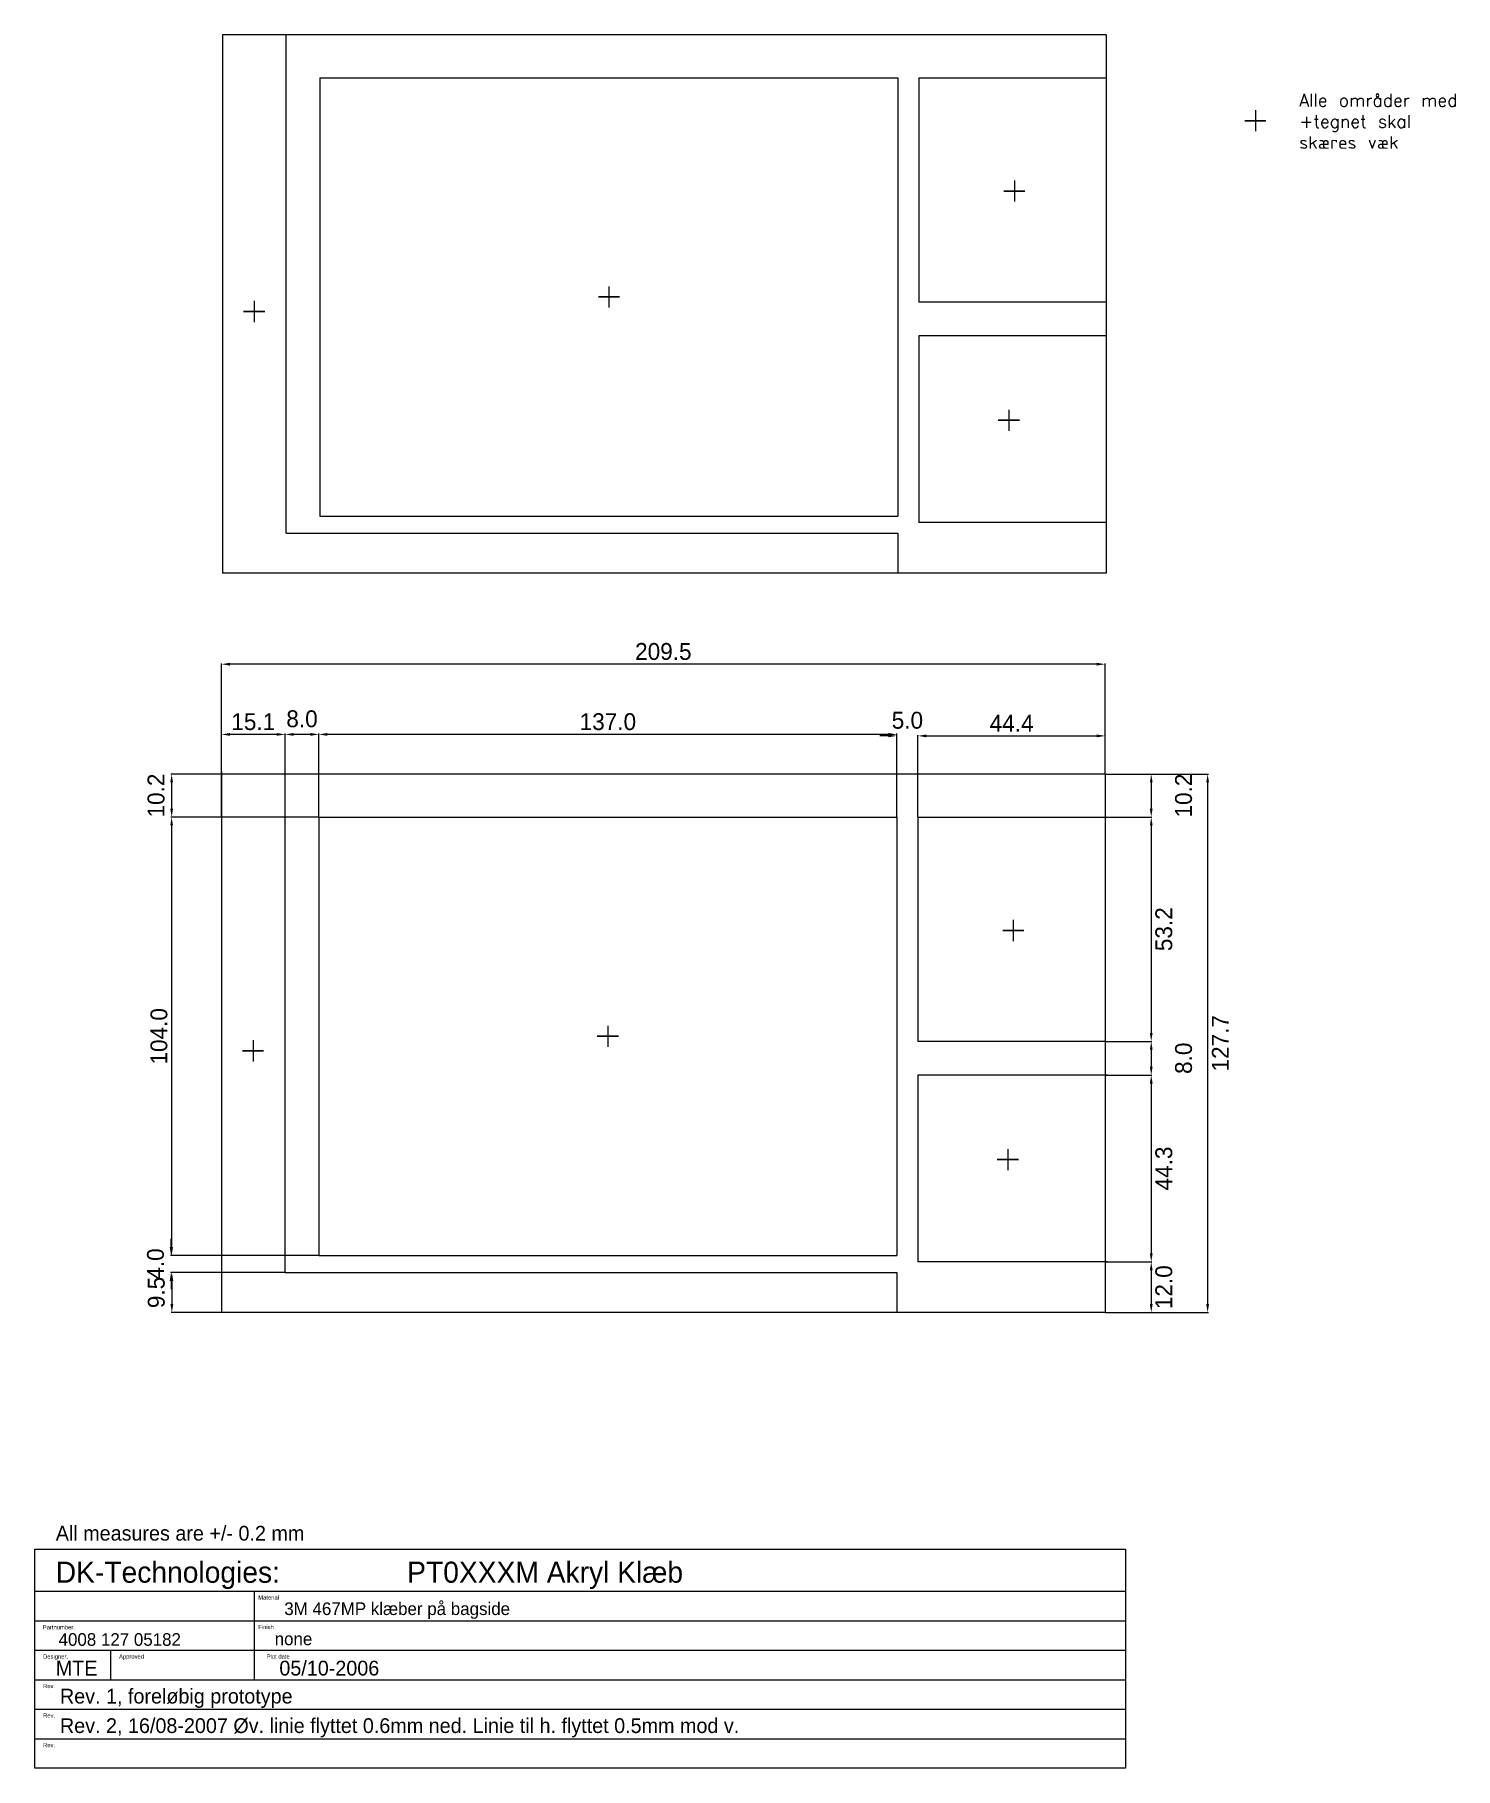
# Model space of a CAD drawing. Header units: millimetres. Extents: x 35 to 372, y -42 to 369.
import ezdxf

# ---------------------------------------------------------------- set-up
doc = ezdxf.new("R2010")
doc.units = ezdxf.units.MM
doc.layers.add('ramme', color=4, linetype='Continuous')
doc.layers.add('ramme_head', color=2, linetype='Continuous')
doc.styles.add('DK-Audio', font='ARIAL.TTF')
doc.dimstyles.new('DK-audio', dxfattribs={"dimtxt": 4, "dimasz": 2, "dimexe": 0.18, "dimexo": 0.0625, "dimgap": 1, "dimtad": 2, "dimdec": 1, "dimzin": 0, "dimdsep": 46, "dimtxsty": 'Standard', "dimcen": 5, "dimadec": 1, "dimazin": 0, "dimtfac": 1, "dimtdec": 1, "dimtofl": 0, "dimtmove": 2, "dimatfit": 3, "dimfxl": 0, "dimtolj": 1, "dimtzin": 0, "dimarcsym": 0})

# ---------------------------------------------------------------- blocks, each defined once
blk = doc.blocks.new('*D30')
at = {"layer": 'DEFPOINTS', "color": 0, "ltscale": 0.1}
for p in [(79.35, 219.65), (79.35, 194.2), (288.85, 193.6)]:
    blk.add_point(p, dxfattribs=at)
at = {"layer": 'ramme', "color": 0, "lineweight": -2, "ltscale": 0.1}
for p, q in [((79.35, 194.26), (79.35, 219.83)), ((286.85, 219.65), (81.35, 219.65)), ((288.85, 193.66), (288.85, 219.83))]:
    blk.add_line(p, q, dxfattribs=at)
at = {"layer": 'ramme', "color": 0, "ltscale": 0.1}
for points in [[(81.35, 219.98), (81.35, 219.32), (79.35, 219.65)], [(286.85, 219.98), (286.85, 219.32), (288.85, 219.65)]]:
    blk.add_solid(points, dxfattribs=at)
at = {"layer": 'ramme', "color": 0, "ltscale": 0.1, "insert": (184.1, 222.65), "char_height": 4, "attachment_point": 5}
blk.add_mtext('\\A1;209.5', dxfattribs=at)
blk = doc.blocks.new('*D31')
at = {"layer": 'DEFPOINTS', "color": 0, "ltscale": 0.1}
for p in [(288.85, 193.6), (288.85, 65.9), (313.12, 65.9)]:
    blk.add_point(p, dxfattribs=at)
at = {"layer": 'ramme', "color": 0, "lineweight": -2, "ltscale": 0.1}
for p, q in [((288.91, 193.6), (313.3, 193.6)), ((313.12, 191.6), (313.12, 67.9)), ((288.91, 65.9), (313.3, 65.9))]:
    blk.add_line(p, q, dxfattribs=at)
at = {"layer": 'ramme', "color": 0, "ltscale": 0.1}
for points in [[(312.79, 191.6), (313.45, 191.6), (313.12, 193.6)], [(312.79, 67.9), (313.45, 67.9), (313.12, 65.9)]]:
    blk.add_solid(points, dxfattribs=at)
at = {"layer": 'ramme', "color": 0, "ltscale": 0.1, "insert": (316.12, 129.75), "char_height": 4, "attachment_point": 5, "rotation": 90}
blk.add_mtext('\\A1;127.7', dxfattribs=at)
blk = doc.blocks.new('*D32')
at = {"layer": 'DEFPOINTS', "color": 0, "ltscale": 0.1}
for p in [(288.85, 193.6), (288.85, 183.4), (299.75, 183.4)]:
    blk.add_point(p, dxfattribs=at)
at = {"layer": 'ramme', "color": 0, "lineweight": -2, "ltscale": 0.1}
for p, q in [((288.91, 193.6), (299.93, 193.6)), ((299.75, 191.6), (299.75, 185.4)), ((288.91, 183.4), (299.93, 183.4))]:
    blk.add_line(p, q, dxfattribs=at)
at = {"layer": 'ramme', "color": 0, "ltscale": 0.1}
for points in [[(299.42, 191.6), (300.08, 191.6), (299.75, 193.6)], [(299.42, 185.4), (300.08, 185.4), (299.75, 183.4)]]:
    blk.add_solid(points, dxfattribs=at)
at = {"layer": 'ramme', "color": 0, "ltscale": 0.1, "insert": (307.43, 188.5), "char_height": 4, "attachment_point": 5, "rotation": 90}
blk.add_mtext('\\A1;10.2', dxfattribs=at)
blk = doc.blocks.new('*D33')
at = {"layer": 'DEFPOINTS', "color": 0, "ltscale": 0.1}
for p in [(288.85, 183.4), (288.85, 130.2), (299.75, 130.2)]:
    blk.add_point(p, dxfattribs=at)
at = {"layer": 'ramme', "color": 0, "lineweight": -2, "ltscale": 0.1}
for p, q in [((288.91, 183.4), (299.93, 183.4)), ((299.75, 181.4), (299.75, 132.2)), ((288.91, 130.2), (299.93, 130.2))]:
    blk.add_line(p, q, dxfattribs=at)
at = {"layer": 'ramme', "color": 0, "ltscale": 0.1}
for points in [[(299.42, 181.4), (300.08, 181.4), (299.75, 183.4)], [(299.42, 132.2), (300.08, 132.2), (299.75, 130.2)]]:
    blk.add_solid(points, dxfattribs=at)
at = {"layer": 'ramme', "color": 0, "ltscale": 0.1, "insert": (302.75, 156.8), "char_height": 4, "attachment_point": 5, "rotation": 90}
blk.add_mtext('\\A1;53.2', dxfattribs=at)
blk = doc.blocks.new('*D34')
at = {"layer": 'DEFPOINTS', "color": 0, "ltscale": 0.1}
for p in [(288.85, 130.2), (288.85, 122.2), (299.75, 122.2)]:
    blk.add_point(p, dxfattribs=at)
at = {"layer": 'ramme', "color": 0, "lineweight": -2, "ltscale": 0.1}
for p, q in [((288.91, 130.2), (299.93, 130.2)), ((299.75, 128.2), (299.75, 124.2)), ((288.91, 122.2), (299.93, 122.2))]:
    blk.add_line(p, q, dxfattribs=at)
at = {"layer": 'ramme', "color": 0, "ltscale": 0.1}
for points in [[(299.42, 128.2), (300.08, 128.2), (299.75, 130.2)], [(299.42, 124.2), (300.08, 124.2), (299.75, 122.2)]]:
    blk.add_solid(points, dxfattribs=at)
at = {"layer": 'ramme', "color": 0, "ltscale": 0.1, "insert": (307.43, 126.2), "char_height": 4, "attachment_point": 5, "rotation": 90}
blk.add_mtext('\\A1;8.0', dxfattribs=at)
blk = doc.blocks.new('*D35')
at = {"layer": 'DEFPOINTS', "color": 0, "ltscale": 0.1}
for p in [(288.85, 122.2), (288.85, 77.9), (299.75, 77.9)]:
    blk.add_point(p, dxfattribs=at)
at = {"layer": 'ramme', "color": 0, "lineweight": -2, "ltscale": 0.1}
for p, q in [((288.91, 122.2), (299.93, 122.2)), ((299.75, 120.2), (299.75, 79.9)), ((288.91, 77.9), (299.93, 77.9))]:
    blk.add_line(p, q, dxfattribs=at)
at = {"layer": 'ramme', "color": 0, "ltscale": 0.1}
for points in [[(299.42, 120.2), (300.08, 120.2), (299.75, 122.2)], [(299.42, 79.9), (300.08, 79.9), (299.75, 77.9)]]:
    blk.add_solid(points, dxfattribs=at)
at = {"layer": 'ramme', "color": 0, "ltscale": 0.1, "insert": (302.75, 100.05), "char_height": 4, "attachment_point": 5, "rotation": 90}
blk.add_mtext('\\A1;44.3', dxfattribs=at)
blk = doc.blocks.new('*D36')
at = {"layer": 'DEFPOINTS', "color": 0, "ltscale": 0.1}
for p in [(288.85, 77.9), (288.85, 65.9), (299.75, 65.9)]:
    blk.add_point(p, dxfattribs=at)
at = {"layer": 'ramme', "color": 0, "lineweight": -2, "ltscale": 0.1}
for p, q in [((288.91, 77.9), (299.93, 77.9)), ((299.75, 75.9), (299.75, 67.9)), ((288.91, 65.9), (299.93, 65.9))]:
    blk.add_line(p, q, dxfattribs=at)
at = {"layer": 'ramme', "color": 0, "ltscale": 0.1}
for points in [[(299.42, 75.9), (300.08, 75.9), (299.75, 77.9)], [(299.42, 67.9), (300.08, 67.9), (299.75, 65.9)]]:
    blk.add_solid(points, dxfattribs=at)
at = {"layer": 'ramme', "color": 0, "ltscale": 0.1, "insert": (302.75, 71.9), "char_height": 4, "attachment_point": 5, "rotation": 90}
blk.add_mtext('\\A1;12.0', dxfattribs=at)
blk = doc.blocks.new('*D37')
at = {"layer": 'DEFPOINTS', "color": 0, "ltscale": 0.1}
for p in [(288.85, 202.65), (288.85, 193.6), (244.45, 183.4)]:
    blk.add_point(p, dxfattribs=at)
at = {"layer": 'ramme', "color": 0, "lineweight": -2, "ltscale": 0.1}
for p, q in [((244.45, 183.46), (244.45, 202.83)), ((246.45, 202.65), (286.85, 202.65)), ((288.85, 193.66), (288.85, 202.83))]:
    blk.add_line(p, q, dxfattribs=at)
at = {"layer": 'ramme', "color": 0, "ltscale": 0.1}
for points in [[(246.45, 202.98), (246.45, 202.32), (244.45, 202.65)], [(286.85, 202.98), (286.85, 202.32), (288.85, 202.65)]]:
    blk.add_solid(points, dxfattribs=at)
at = {"layer": 'ramme', "color": 0, "ltscale": 0.1, "insert": (266.65, 205.65), "char_height": 4, "attachment_point": 5}
blk.add_mtext('\\A1;44.4', dxfattribs=at)
blk = doc.blocks.new('*D38')
at = {"layer": 'DEFPOINTS', "color": 0, "ltscale": 0.1}
for p in [(239.45, 202.65), (239.45, 183.4), (244.45, 183.4)]:
    blk.add_point(p, dxfattribs=at)
at = {"layer": 'ramme', "color": 0, "lineweight": -2, "ltscale": 0.1}
for p, q in [((237.45, 202.65), (235.45, 202.65)), ((239.45, 183.46), (239.45, 202.83)), ((244.45, 183.46), (244.45, 202.83)), ((246.45, 202.65), (248.45, 202.65))]:
    blk.add_line(p, q, dxfattribs=at)
at = {"layer": 'ramme', "color": 0, "ltscale": 0.1}
for points in [[(237.45, 202.98), (237.45, 202.32), (239.45, 202.65)], [(246.45, 202.98), (246.45, 202.32), (244.45, 202.65)]]:
    blk.add_solid(points, dxfattribs=at)
at = {"layer": 'ramme', "color": 0, "ltscale": 0.1, "insert": (241.95, 206.33), "char_height": 4, "attachment_point": 5}
blk.add_mtext('\\A1;5.0', dxfattribs=at)
blk = doc.blocks.new('*D39')
at = {"layer": 'DEFPOINTS', "color": 0, "ltscale": 0.1}
for p in [(102.45, 203), (102.45, 183.4), (239.45, 183.4)]:
    blk.add_point(p, dxfattribs=at)
at = {"layer": 'ramme', "color": 0, "lineweight": -2, "ltscale": 0.1}
for p, q in [((102.45, 183.46), (102.45, 203.18)), ((237.45, 203), (104.45, 203)), ((239.45, 183.46), (239.45, 203.18))]:
    blk.add_line(p, q, dxfattribs=at)
at = {"layer": 'ramme', "color": 0, "ltscale": 0.1}
for points in [[(104.45, 203.33), (104.45, 202.67), (102.45, 203)], [(237.45, 203.33), (237.45, 202.67), (239.45, 203)]]:
    blk.add_solid(points, dxfattribs=at)
at = {"layer": 'ramme', "color": 0, "ltscale": 0.1, "insert": (170.95, 206), "char_height": 4, "attachment_point": 5}
blk.add_mtext('\\A1;137.0', dxfattribs=at)
blk = doc.blocks.new('*D40')
at = {"layer": 'DEFPOINTS', "color": 0, "ltscale": 0.1}
for p in [(94.45, 203), (94.45, 183.4), (102.45, 183.4)]:
    blk.add_point(p, dxfattribs=at)
at = {"layer": 'ramme', "color": 0, "lineweight": -2, "ltscale": 0.1}
for p, q in [((94.45, 183.46), (94.45, 203.18)), ((100.45, 203), (96.45, 203)), ((102.45, 183.46), (102.45, 203.18))]:
    blk.add_line(p, q, dxfattribs=at)
at = {"layer": 'ramme', "color": 0, "ltscale": 0.1}
for points in [[(96.45, 203.33), (96.45, 202.67), (94.45, 203)], [(100.45, 203.33), (100.45, 202.67), (102.45, 203)]]:
    blk.add_solid(points, dxfattribs=at)
at = {"layer": 'ramme', "color": 0, "ltscale": 0.1, "insert": (98.45, 206.68), "char_height": 4, "attachment_point": 5}
blk.add_mtext('\\A1;8.0', dxfattribs=at)
blk = doc.blocks.new('*D41')
at = {"layer": 'DEFPOINTS', "color": 0, "ltscale": 0.1}
for p in [(79.35, 203), (79.35, 183.46), (94.45, 183.46)]:
    blk.add_point(p, dxfattribs=at)
at = {"layer": 'ramme', "color": 0, "lineweight": -2, "ltscale": 0.1}
for p, q in [((79.35, 183.52), (79.35, 203.18)), ((92.45, 203), (81.35, 203)), ((94.45, 183.52), (94.45, 203.18))]:
    blk.add_line(p, q, dxfattribs=at)
at = {"layer": 'ramme', "color": 0, "ltscale": 0.1}
for points in [[(81.35, 203.33), (81.35, 202.67), (79.35, 203)], [(92.45, 203.33), (92.45, 202.67), (94.45, 203)]]:
    blk.add_solid(points, dxfattribs=at)
at = {"layer": 'ramme', "color": 0, "ltscale": 0.1, "insert": (86.9, 206), "char_height": 4, "attachment_point": 5}
blk.add_mtext('\\A1;15.1', dxfattribs=at)
blk = doc.blocks.new('*D42')
at = {"layer": 'DEFPOINTS', "color": 0, "ltscale": 0.1}
for p in [(79.35, 193.6), (67.55, 183.4), (102.45, 183.4)]:
    blk.add_point(p, dxfattribs=at)
at = {"layer": 'ramme', "color": 0, "lineweight": -2, "ltscale": 0.1}
for p, q in [((79.29, 193.6), (67.37, 193.6)), ((67.55, 191.6), (67.55, 185.4)), ((102.39, 183.4), (67.37, 183.4))]:
    blk.add_line(p, q, dxfattribs=at)
at = {"layer": 'ramme', "color": 0, "ltscale": 0.1}
for points in [[(67.22, 191.6), (67.88, 191.6), (67.55, 193.6)], [(67.22, 185.4), (67.88, 185.4), (67.55, 183.4)]]:
    blk.add_solid(points, dxfattribs=at)
at = {"layer": 'ramme', "color": 0, "ltscale": 0.1, "insert": (63.87, 188.5), "char_height": 4, "attachment_point": 5, "rotation": 90}
blk.add_mtext('\\A1;10.2', dxfattribs=at)
blk = doc.blocks.new('*D43')
at = {"layer": 'DEFPOINTS', "color": 0, "ltscale": 0.1}
for p in [(102.45, 183.4), (67.55, 79.4), (102.45, 79.4)]:
    blk.add_point(p, dxfattribs=at)
at = {"layer": 'ramme', "color": 0, "lineweight": -2, "ltscale": 0.1}
for p, q in [((102.39, 183.4), (67.37, 183.4)), ((67.55, 181.4), (67.55, 81.4)), ((102.39, 79.4), (67.37, 79.4))]:
    blk.add_line(p, q, dxfattribs=at)
at = {"layer": 'ramme', "color": 0, "ltscale": 0.1}
for points in [[(67.22, 181.4), (67.88, 181.4), (67.55, 183.4)], [(67.22, 81.4), (67.88, 81.4), (67.55, 79.4)]]:
    blk.add_solid(points, dxfattribs=at)
at = {"layer": 'ramme', "color": 0, "ltscale": 0.1, "insert": (64.55, 131.4), "char_height": 4, "attachment_point": 5, "rotation": 90}
blk.add_mtext('\\A1;104.0', dxfattribs=at)
blk = doc.blocks.new('*D44')
at = {"layer": 'DEFPOINTS', "color": 0, "ltscale": 0.1}
for p in [(67.42, 79.4), (102.45, 79.4), (94.45, 75.4)]:
    blk.add_point(p, dxfattribs=at)
at = {"layer": 'ramme', "color": 0, "lineweight": -2, "ltscale": 0.1}
for p, q in [((67.42, 81.4), (67.42, 83.4)), ((102.39, 79.4), (67.24, 79.4)), ((94.39, 75.4), (67.24, 75.4)), ((67.42, 73.4), (67.42, 71.4))]:
    blk.add_line(p, q, dxfattribs=at)
at = {"layer": 'ramme', "color": 0, "ltscale": 0.1}
for points in [[(67.09, 81.4), (67.75, 81.4), (67.42, 79.4)], [(67.09, 73.4), (67.75, 73.4), (67.42, 75.4)]]:
    blk.add_solid(points, dxfattribs=at)
at = {"layer": 'ramme', "color": 0, "ltscale": 0.1, "insert": (63.74, 77.4), "char_height": 4, "attachment_point": 5, "rotation": 90}
blk.add_mtext('\\A1;4.0', dxfattribs=at)
blk = doc.blocks.new('*D45')
at = {"layer": 'DEFPOINTS', "color": 0, "ltscale": 0.1}
for p in [(94.45, 75.4), (67.6, 65.9), (79.35, 65.9)]:
    blk.add_point(p, dxfattribs=at)
at = {"layer": 'ramme', "color": 0, "lineweight": -2, "ltscale": 0.1}
for p, q in [((94.39, 75.4), (67.42, 75.4)), ((67.6, 73.4), (67.6, 67.9)), ((79.29, 65.9), (67.42, 65.9))]:
    blk.add_line(p, q, dxfattribs=at)
at = {"layer": 'ramme', "color": 0, "ltscale": 0.1}
for points in [[(67.27, 73.4), (67.93, 73.4), (67.6, 75.4)], [(67.27, 67.9), (67.93, 67.9), (67.6, 65.9)]]:
    blk.add_solid(points, dxfattribs=at)
at = {"layer": 'ramme', "color": 0, "ltscale": 0.1, "insert": (63.92, 70.65), "char_height": 4, "attachment_point": 5, "rotation": 90}
blk.add_mtext('\\A1;9.5', dxfattribs=at)

msp = doc.modelspace()

# ---------------------------------------------------------------- linework, layer by layer
at = {"layer": 'ramme', "color": 0, "ltscale": 0.1}
for p, q in [((79.6, 368.95), (79.6, 241.25)), ((289.1, 368.95), (79.6, 368.95)), ((94.7, 250.75), (94.7, 368.95)), ((289.1, 368.95), (289.1, 241.25)), ((102.7, 358.75), (239.7, 358.75)), ((102.7, 358.75), (102.7, 254.75)), ((239.7, 358.75), (239.7, 254.75)), ((244.7, 358.75), (244.7, 305.55)), ((244.7, 358.75), (289.1, 358.75)), ((267.3, 334.35), (267.3, 329.35)), ((264.8, 331.85), (269.8, 331.85)), ((269.8, 331.85), (264.8, 331.85)), ((171.2, 309.25), (171.2, 304.25)), ((87.1, 305.8), (87.1, 300.8)), ((168.7, 306.75), (173.7, 306.75)), ((173.7, 306.75), (168.7, 306.75)), ((289.1, 305.55), (244.7, 305.55)), ((84.6, 303.3), (89.6, 303.3)), ((89.6, 303.3), (84.6, 303.3)), ((289.1, 297.55), (244.7, 297.55)), ((244.7, 297.55), (244.7, 253.25)), ((266, 280), (266, 275)), ((263.5, 277.5), (268.5, 277.5)), ((268.5, 277.5), (263.5, 277.5)), ((102.7, 254.75), (239.7, 254.75)), ((289.1, 253.25), (244.7, 253.25)), ((94.7, 250.75), (239.7, 250.75)), ((239.7, 250.75), (239.7, 241.25)), ((289.1, 241.25), (79.6, 241.25)), ((79.35, 194.2), (79.35, 65.9)), ((288.85, 193.6), (79.35, 193.6)), ((94.45, 75.4), (94.45, 194.2)), ((288.85, 193.6), (288.85, 65.9)), ((102.45, 183.4), (239.45, 183.4)), ((102.45, 183.4), (102.45, 79.4)), ((239.45, 183.4), (239.45, 79.4)), ((244.45, 183.4), (244.45, 130.2)), ((244.45, 183.4), (288.85, 183.4)), ((264.55, 156.5), (269.55, 156.5)), ((269.55, 156.5), (264.55, 156.5)), ((267.05, 159), (267.05, 154)), ((170.95, 133.9), (170.95, 128.9)), ((84.35, 127.95), (89.35, 127.95)), ((89.35, 127.95), (84.35, 127.95)), ((86.85, 130.45), (86.85, 125.45)), ((168.45, 131.4), (173.45, 131.4)), ((173.45, 131.4), (168.45, 131.4)), ((288.85, 130.2), (244.45, 130.2)), ((289.35, 122.2), (244.45, 122.2)), ((244.45, 122.2), (244.45, 77.9)), ((265.75, 104.65), (265.75, 99.65)), ((263.25, 102.15), (268.25, 102.15)), ((268.25, 102.15), (263.25, 102.15)), ((102.45, 79.4), (239.45, 79.4)), ((94.45, 75.4), (239.45, 75.4)), ((239.45, 75.4), (239.45, 65.9)), ((289.35, 77.9), (244.45, 77.9)), ((288.85, 65.9), (79.35, 65.9))]:
    msp.add_line(p, q, dxfattribs=at)
at = {"layer": 'ramme', "color": 5, "ltscale": 0.1}
for p, q in [((324.45, 351.04), (324.45, 346.04)), ((321.95, 348.54), (326.95, 348.54)), ((326.95, 348.54), (321.95, 348.54))]:
    msp.add_line(p, q, dxfattribs=at)
at = {"layer": 'ramme_head', "color": 0}
for p, q in [((35.08, -42.19), (35.08, 9.81)), ((35.08, 9.81), (293.66, 9.81)), ((293.65, 9.8), (293.65, -42.2)), ((35.08, -0.19), (293.66, -0.19)), ((87.08, -0.19), (87.08, -7.19)), ((35.08, -7.19), (293.66, -7.19)), ((87.08, -7.19), (87.08, -14.19)), ((35.08, -14.19), (293.66, -14.19)), ((53.08, -14.19), (53.08, -21.19)), ((87.08, -14.19), (87.08, -21.19)), ((35.08, -21.19), (293.66, -21.19)), ((35.08, -28.19), (293.66, -28.19)), ((35.08, -35.19), (293.66, -35.19)), ((293.66, -42.19), (35.08, -42.19))]:
    msp.add_line(p, q, dxfattribs=at)

# ---------------------------------------------------------------- texts
at = {"layer": 'ramme', "color": 0, "ltscale": 0.1, "insert": (334.85, 354.89), "char_height": 3, "width": 42.5467, "attachment_point": 1, "style": 'DK-Audio'}
msp.add_mtext('{\\Ftxt.shx;Alle områder med +tegnet skal skæres væk}', dxfattribs=at)
at = {"layer": 'ramme_head', "color": 0}
for s, height, p in [('All measures are +/- 0.2 mm', 3.5, (40.08, 11.81)), ('DK-Technologies:', 5, (40.08, 1.81)), ('PT0XXXM Akryl Klæb', 5, (123.38, 1.81)), ('Material', 1, (88.08, -2.19)), ('3M 467MP klæber på bagside', 3, (94.25, -5.85)), ('Partnumber.', 1, (37.02, -9.25)), ('Finish', 1, (88.08, -9.19)), ('4008 127 05182', 3, (40.75, -13.15)), ('none', 3, (91.97, -13)), ('Designer.', 1, (37.08, -16.19)), ('Approved', 1, (55.08, -16.19)), ('Plot date', 1, (90.08, -16.19)), ('MTE', 3.5, (40.08, -20.19)), ('05/10-2006', 3.5, (93.08, -20.19)), ('Rev.', 1, (37.08, -23.19)), ('Rev. 1, foreløbig prototype', 3.5, (41.07, -26.83)), ('Rev.', 1, (37.08, -30.19)), ('Rev.', 1, (37.08, -30.19)), ('Rev. 2, 16/08-2007 Øv. linie flyttet 0.6mm ned. Linie til h. flyttet 0.5mm mod v.', 3.5, (41.07, -33.83)), ('Rev.', 1, (37.08, -37.19))]:
    msp.add_text(s, height=height, dxfattribs=at).set_placement(p)

# ---------------------------------------------------------------- dimensions: what is measured, and where the dimension line sits
at = {"layer": 'ramme', "color": 5, "ltscale": 0.1}
for base, p1, p2, picture, middle in [((79.35, 219.65), (288.85, 193.6), (79.35, 194.2), '*D30', (184.1, 222.65)), ((79.35, 203), (94.45, 183.46), (79.35, 183.46), '*D41', (86.9, 206)), ((94.45, 203), (102.45, 183.4), (94.45, 183.4), '*D40', (98.45, 206.68)), ((102.45, 203), (239.45, 183.4), (102.45, 183.4), '*D39', (170.95, 206)), ((239.45, 202.65), (244.45, 183.4), (239.45, 183.4), '*D38', (241.95, 206.33)), ((288.85, 202.65), (244.45, 183.4), (288.85, 193.6), '*D37', (266.65, 205.65))]:
    dim = msp.add_linear_dim(base=base, p1=p1, p2=p2, dimstyle='DK-audio', dxfattribs=at)
    dim.commit()
    dim.dimension.update_dxf_attribs({"geometry": picture, "text_midpoint": middle})
for base, p1, p2, picture, middle in [((67.55, 183.4), (79.35, 193.6), (102.45, 183.4), '*D42', (63.87, 188.5)), ((299.75, 183.4), (288.85, 193.6), (288.85, 183.4), '*D32', (307.43, 188.5)), ((313.12, 65.9), (288.85, 193.6), (288.85, 65.9), '*D31', (316.12, 129.75)), ((67.55, 79.4), (102.45, 183.4), (102.45, 79.4), '*D43', (64.55, 131.4)), ((299.75, 130.2), (288.85, 183.4), (288.85, 130.2), '*D33', (302.75, 156.8)), ((299.75, 122.2), (288.85, 130.2), (288.85, 122.2), '*D34', (307.43, 126.2)), ((299.75, 77.9), (288.85, 122.2), (288.85, 77.9), '*D35', (302.75, 100.05)), ((67.42, 79.4), (94.45, 75.4), (102.45, 79.4), '*D44', (63.74, 77.4)), ((67.6, 65.9), (94.45, 75.4), (79.35, 65.9), '*D45', (63.92, 70.65)), ((299.75, 65.9), (288.85, 77.9), (288.85, 65.9), '*D36', (302.75, 71.9))]:
    dim = msp.add_linear_dim(base=base, p1=p1, p2=p2, angle=90, dimstyle='DK-audio', dxfattribs=at)
    dim.commit()
    dim.dimension.update_dxf_attribs({"geometry": picture, "text_midpoint": middle})

doc.saveas('drawing.dxf')
